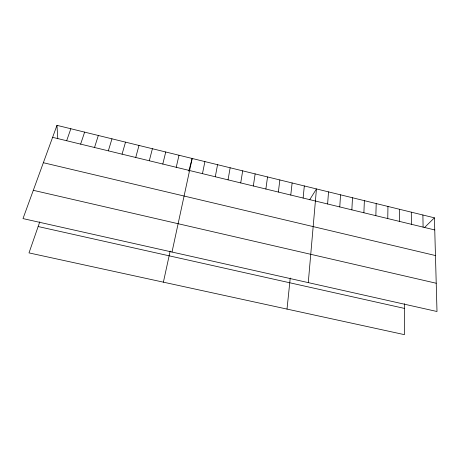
<?xml version="1.0" encoding="UTF-8"?>
<svg xmlns="http://www.w3.org/2000/svg" width="460" height="460" viewBox="0 0 460 460"><rect width="100%" height="100%" fill="white"/><g stroke="black" fill="none" stroke-linecap="round" stroke-linejoin="round"><path stroke-width="0.69" d="M404.449 303.698L404.421 334.65L28.997 252.902L39.79 221.818M399.596 221.427L399.665 209.311M387.757 218.558L387.964 206.442M375.854 215.671L376.199 203.561M363.889 212.773L364.372 200.663M351.865 209.858L352.486 197.754M339.773 206.931L340.538 194.827M327.618 203.981L328.532 191.883M308.275 282.618L316.457 188.922L309.678 199.789M303.117 198.047L304.324 185.949M287.011 309.085L290.237 278.053M290.772 195.052L292.123 182.965M278.358 192.044L279.858 179.958M265.88 189.02L267.53 176.939M253.333 185.978L255.139 173.903M240.718 182.925L242.684 170.85M228.039 179.848L230.155 167.779M215.286 176.761L217.563 164.691M202.469 173.65L204.907 161.592M172.011 252.034L192.182 158.476L188.761 171.155M163.392 282.17L170.154 251.091M176.232 167.29L178.998 155.244M162.805 164.042L165.738 151.995M149.299 160.764L152.409 148.73M135.723 157.475L139.006 145.446M122.067 154.169L125.522 142.14M108.33 150.84L111.97 138.822M94.524 147.493L98.337 135.481M80.632 144.124L84.629 132.123M66.66 140.737L70.846 128.743M56.977 125.35L23 218.592L437 311.512L434.418 217.827L56.977 125.35L57.782 138.748M424.419 227.648L434.418 217.827M38.151 226.538L404.443 308.407M33.304 190.314L436.224 283.245M43.361 162.719L435.459 255.547M52.612 137.333L434.752 229.948M422.895 215.004L423.096 227.125M411.309 212.163L411.378 224.284"/></g></svg>
